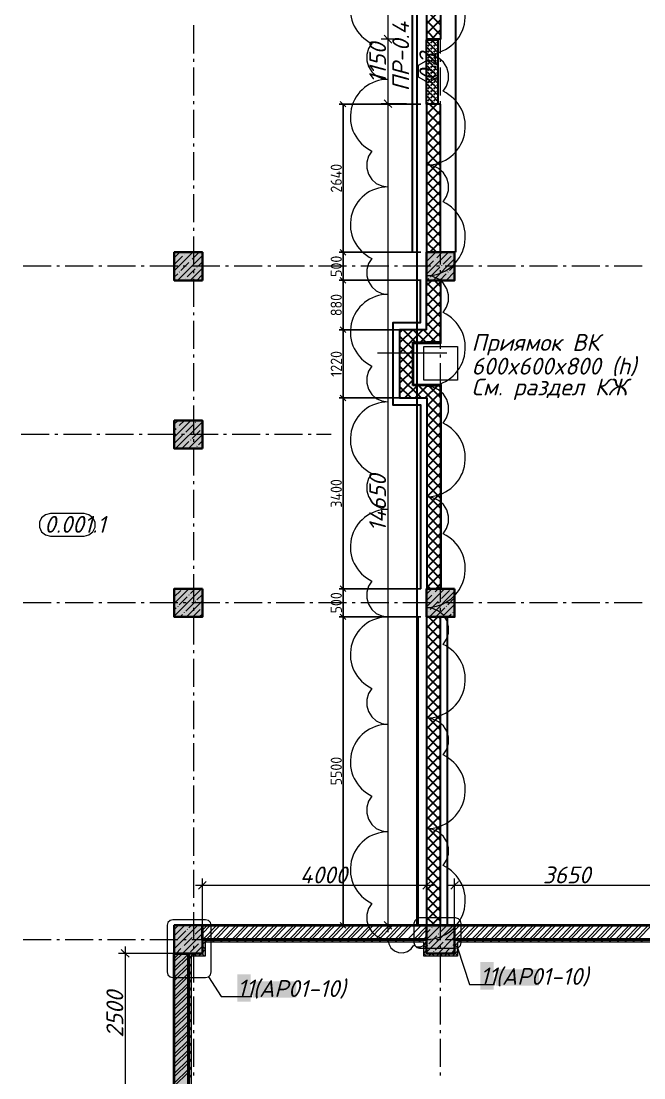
# Model space of a CAD drawing. Header units: millimetres. Extents: x -81576 to 1046824, y -248937 to 691537.
# Drawn here: x 101312 to 112419, y 561752 to 580593 of the extents above; entities that cross this region are included whole.
import ezdxf

# ---------------------------------------------------------------- set-up
doc = ezdxf.new("R2010")
doc.units = ezdxf.units.MM
for name, color, linetype, lineweight in [('0)', 6, 'Continuous', 30), ('0) расчет', 172, 'Continuous', 30), ('0) факт', 80, 'Continuous', 30), ('0.1) дверной проем', 5, 'Continuous', 30), ('0.2) Шпаклевка подвала и баз и фин', 5, 'Continuous', 30)]:
    doc.layers.add(name, color=color, linetype=linetype, lineweight=lineweight)
doc.layers.add('PDF _Геометрия', color=7, linetype='Continuous', true_color=0x1d1d1d)
doc.layers.add('PDF _Сплошная заливка', color=7, linetype='Continuous', true_color=0xffffff)
doc.layers.add('PDF _Текст', color=7, linetype='Continuous')
doc.styles.add('PDF ISOCPEUR Italic', font='isocpeui.ttf')
doc.styles.add('СПДС', font='isocpeur.ttf', dxfattribs={"width": 0.9})
doc.dimstyles.new('Размера А3', dxfattribs={"dimtxt": 200, "dimasz": 100, "dimexe": 70, "dimexo": 100, "dimgap": 20, "dimtad": 1, "dimdec": 0, "dimrnd": 10, "dimzin": 0, "dimdsep": 46, "dimtxsty": 'СПДС', "dimblk": 'ARROWHEAD_6', "dimcen": 1, "dimclrd": 256, "dimclre": 256, "dimclrt": 256, "dimazin": 0, "dimtfac": 1, "dimtdec": 0, "dimtmove": 2, "dimatfit": 3, "dimfxl": 1, "dimtolj": 1, "dimtzin": 0, "dimarcsym": 0})

# ---------------------------------------------------------------- blocks, each defined once
blk = doc.blocks.new('ARROWHEAD_6')
at = {"color": 0, "linetype": 'Continuous'}
for p, q in [((0, 0), (-1, 0)), ((-0.5, -0.5), (0.5, 0.5))]:
    blk.add_line(p, q, dxfattribs=at)
blk = doc.blocks.new('*D2403')
at = {"lineweight": -2, "transparency": 16777216}
for p, q in [((108449, 575972), (106983, 575972)), ((107053, 575190), (107053, 575872)), ((108444, 575090), (106983, 575090))]:
    blk.add_line(p, q, dxfattribs=at)
at = {"layer": 'Defpoints', "color": 0, "transparency": 16777216}
for p in [(107053, 575972), (108549, 575972), (108544, 575090)]:
    blk.add_point(p, dxfattribs=at)
at = {"lineweight": -2, "transparency": 16777216, "xscale": 100, "yscale": 100, "zscale": 100}
for p, rotation in [((107053, 575972), 90), ((107053, 575090), 270)]:
    blk.add_blockref('ARROWHEAD_6', p, dxfattribs=dict(at, rotation=rotation))
at = {"transparency": 16777216, "insert": (106933, 575531), "char_height": 200, "attachment_point": 5, "rotation": 90, "style": 'СПДС'}
blk.add_mtext('\\A1;880', dxfattribs=at)
blk = doc.blocks.new('*D2404')
at = {"lineweight": -2, "transparency": 16777216}
for p, q in [((107961, 575090), (106983, 575090)), ((107053, 573974), (107053, 574990)), ((107961, 573874), (106983, 573874))]:
    blk.add_line(p, q, dxfattribs=at)
at = {"layer": 'Defpoints', "color": 0, "transparency": 16777216}
for p in [(107053, 575090), (108061, 575090), (108061, 573874)]:
    blk.add_point(p, dxfattribs=at)
at = {"lineweight": -2, "transparency": 16777216, "xscale": 100, "yscale": 100, "zscale": 100}
for p, rotation in [((107053, 575090), 90), ((107053, 573874), 270)]:
    blk.add_blockref('ARROWHEAD_6', p, dxfattribs=dict(at, rotation=rotation))
at = {"transparency": 16777216, "insert": (106933, 574482), "char_height": 200, "attachment_point": 5, "rotation": 90, "style": 'СПДС'}
blk.add_mtext('\\A1;1220', dxfattribs=at)
blk = doc.blocks.new('*D2405')
at = {"lineweight": -2, "transparency": 16777216}
for p, q in [((108455, 573874), (106983, 573874)), ((107053, 573774), (107053, 570572)), ((108444, 570472), (106983, 570472))]:
    blk.add_line(p, q, dxfattribs=at)
at = {"layer": 'Defpoints', "color": 0, "transparency": 16777216}
for p in [(108555, 573874), (107053, 570472), (108544, 570472)]:
    blk.add_point(p, dxfattribs=at)
at = {"lineweight": -2, "transparency": 16777216, "xscale": 100, "yscale": 100, "zscale": 100}
for p, rotation in [((107053, 573874), 90), ((107053, 570472), 270)]:
    blk.add_blockref('ARROWHEAD_6', p, dxfattribs=dict(at, rotation=rotation))
at = {"transparency": 16777216, "insert": (106933, 572173), "char_height": 200, "attachment_point": 5, "rotation": 90, "style": 'СПДС'}
blk.add_mtext('\\A1;3400', dxfattribs=at)
blk = doc.blocks.new('*D2406')
at = {"lineweight": -2, "transparency": 16777216}
for p, q in [((108444, 570472), (106983, 570472)), ((107053, 570072), (107053, 570372)), ((108444, 569972), (106983, 569972))]:
    blk.add_line(p, q, dxfattribs=at)
at = {"layer": 'Defpoints', "color": 0, "transparency": 16777216}
for p in [(107053, 570472), (108544, 570472), (108544, 569972)]:
    blk.add_point(p, dxfattribs=at)
at = {"lineweight": -2, "transparency": 16777216, "xscale": 100, "yscale": 100, "zscale": 100}
for p, rotation in [((107053, 570472), 90), ((107053, 569972), 270)]:
    blk.add_blockref('ARROWHEAD_6', p, dxfattribs=dict(at, rotation=rotation))
at = {"transparency": 16777216, "insert": (106933, 570222), "char_height": 200, "attachment_point": 5, "rotation": 90, "style": 'СПДС'}
blk.add_mtext('\\A1;500', dxfattribs=at)
blk = doc.blocks.new('*D2407')
at = {"lineweight": -2, "transparency": 16777216}
for p, q in [((108444, 569972), (106983, 569972)), ((107053, 569872), (107053, 564572)), ((108444, 564472), (106983, 564472))]:
    blk.add_line(p, q, dxfattribs=at)
at = {"layer": 'Defpoints', "color": 0, "transparency": 16777216}
for p in [(108544, 569972), (107053, 564472), (108544, 564472)]:
    blk.add_point(p, dxfattribs=at)
at = {"lineweight": -2, "transparency": 16777216, "xscale": 100, "yscale": 100, "zscale": 100}
for p, rotation in [((107053, 569972), 90), ((107053, 564472), 270)]:
    blk.add_blockref('ARROWHEAD_6', p, dxfattribs=dict(at, rotation=rotation))
at = {"transparency": 16777216, "insert": (106933, 567222), "char_height": 200, "attachment_point": 5, "rotation": 90, "style": 'СПДС'}
blk.add_mtext('\\A1;5500', dxfattribs=at)
blk = doc.blocks.new('*D2408')
at = {"lineweight": -2, "transparency": 16777216}
for p, q in [((108444, 576472), (106983, 576472)), ((107053, 576372), (107053, 576072)), ((108449, 575972), (106983, 575972))]:
    blk.add_line(p, q, dxfattribs=at)
at = {"layer": 'Defpoints', "color": 0, "transparency": 16777216}
for p in [(108544, 576472), (107053, 575972), (108549, 575972)]:
    blk.add_point(p, dxfattribs=at)
at = {"lineweight": -2, "transparency": 16777216, "xscale": 100, "yscale": 100, "zscale": 100}
for p, rotation in [((107053, 576472), 90), ((107053, 575972), 270)]:
    blk.add_blockref('ARROWHEAD_6', p, dxfattribs=dict(at, rotation=rotation))
at = {"transparency": 16777216, "insert": (106933, 576222), "char_height": 200, "attachment_point": 5, "rotation": 90, "style": 'СПДС'}
blk.add_mtext('\\A1;500', dxfattribs=at)
blk = doc.blocks.new('*D2409')
at = {"lineweight": -2, "transparency": 16777216}
for p, q in [((108444, 579113), (106983, 579113)), ((107053, 576572), (107053, 579013)), ((108444, 576472), (106983, 576472))]:
    blk.add_line(p, q, dxfattribs=at)
at = {"layer": 'Defpoints', "color": 0, "transparency": 16777216}
for p in [(107053, 579113), (108544, 579113), (108544, 576472)]:
    blk.add_point(p, dxfattribs=at)
at = {"lineweight": -2, "transparency": 16777216, "xscale": 100, "yscale": 100, "zscale": 100}
for p, rotation in [((107053, 579113), 90), ((107053, 576472), 270)]:
    blk.add_blockref('ARROWHEAD_6', p, dxfattribs=dict(at, rotation=rotation))
at = {"transparency": 16777216, "insert": (106933, 577792), "char_height": 200, "attachment_point": 5, "rotation": 90, "style": 'СПДС'}
blk.add_mtext('\\A1;2640', dxfattribs=at)

msp = doc.modelspace()

# ---------------------------------------------------------------- hatches: boundary and pattern name
at = {"layer": '0)', "transparency": 33554559}
h = msp.add_hatch(dxfattribs=at)
h.set_pattern_fill('ANSI37', color=256, scale=40)
h.paths.add_polyline_path([(108794.5, 581471.6), (108547.7, 581471.6), (108547.7, 580271.6), (108794.5, 580271.6)])
h = msp.add_hatch(dxfattribs=at)
h.set_pattern_fill('ANSI37', color=256, scale=40)
h.paths.add_polyline_path([(108794.5, 579112.7), (108544.5, 579112.7), (108544.5, 576471.6), (108794.5, 576471.6)])
h = msp.add_hatch(dxfattribs=at)
h.set_pattern_fill('ANSI37', color=256, scale=40)
h.paths.add_polyline_path([(108794.5, 575971.6), (108544.5, 575971.6), (108544.5, 575090.4), (108061.2, 575090.4), (108061.2, 574869.9), (108061.2, 574672.4), (108296.8, 574672.4), (108296.8, 574869.9), (108794.5, 574869.9)])
h = msp.add_hatch(dxfattribs=at)
h.set_pattern_fill('ANSI37', color=256, scale=40)
h.paths.add_polyline_path([(108296.8, 574672.4), (108061.2, 574672.4), (108061.2, 573874.2), (108296.8, 573874.2), (108554.7, 573874.2), (108554.7, 570471.6), (108794.5, 570471.6), (108794.5, 574099.1), (108296.8, 574099.1)])
h = msp.add_hatch(dxfattribs=at)
h.set_pattern_fill('ANSI37', color=256, scale=40)
h.paths.add_polyline_path([(108794.5, 569971.6), (108544.5, 569971.6), (108544.5, 564471.6), (108794.5, 564471.6)])
at = {"layer": '0.1) дверной проем', "transparency": 33554687}
h = msp.add_hatch(dxfattribs=at)
h.set_pattern_fill('ANGLE', color=256, scale=11, angle=135)
h.set_pattern_definition([(135, (782135.58, 475924.76), (-54.3305495, -54.3305495), [55.88, -20.955]), (225, (782135.58, 475924.76), (54.3305495, -54.3305495), [55.88, -20.955])])
h.paths.add_polyline_path([(108544.5, 579112.7), (108544.5, 580262.7), (108744.5, 580262.7), (108744.5, 579112.7)])
at = {"layer": 'PDF _Сплошная заливка', "true_color": 0x636466, "transparency": 33554559}
for points in [[(104044.5, 575971.2), (104544.5, 575971.2), (104544.5, 576471.2), (104044.5, 576471.2)], [(108544.5, 575971.6), (109044.5, 575971.6), (109044.5, 576471.6), (108544.5, 576471.6)], [(104044.5, 572971.6), (104544.5, 572971.6), (104544.5, 573471.6), (104044.5, 573471.6)], [(104044.5, 569971.6), (104544.5, 569971.6), (104544.5, 570471.6), (104044.5, 570471.6)], [(108544.5, 569971.6), (109044.5, 569971.6), (109044.5, 570471.6), (108544.5, 570471.6)], [(104044.5, 563971.6), (104544.5, 563971.6), (104544.5, 564471.6), (104044.5, 564471.6)], [(108544.5, 563971.6), (109044.5, 563971.6), (109044.5, 564471.6), (108544.5, 564471.6)], [(104594.5, 563971.6), (104594.5, 564221.6), (104544.5, 564221.6), (104544.5, 563971.6)], [(104594.5, 564171.6), (108544.5, 564171.6), (108544.5, 564221.6), (104594.5, 564221.6)], [(108544.5, 563921.6), (108544.5, 564171.6), (108494.5, 564171.6), (108494.5, 563921.6)], [(109094.5, 563971.6), (109094.5, 564221.6), (109044.5, 564221.6), (109044.5, 563971.6)], [(109094.5, 564171.6), (112694.5, 564171.6), (112694.5, 564221.6), (109094.5, 564221.6)], [(104294.5, 558079.1), (104294.5, 563971.6), (104044.5, 563971.6), (104044.5, 558079.1)], [(104344.5, 561521.6), (104344.5, 563971.6), (104294.5, 563971.6), (104294.5, 561521.6)], [(104344.5, 563921.6), (104594.5, 563921.6), (104594.5, 563971.6), (104344.5, 563971.6)], [(108544.5, 563921.6), (109094.5, 563921.6), (109094.5, 563971.6), (108544.5, 563971.6)]]:
    msp.add_hatch(color=251, dxfattribs=at).paths.add_polyline_path(points)

# ---------------------------------------------------------------- linework, layer by layer
at = {"layer": '0)'}
for points in [[(108547.7, 581471.6), (108794.5, 581471.6), (108794.5, 580271.6), (108547.7, 580271.6)], [(108794.5, 579112.7), (108544.5, 579112.7), (108544.5, 576471.6), (108794.5, 576471.6)], [(108794.5, 569971.6), (108544.5, 569971.6), (108544.5, 564471.6), (108794.5, 564471.6)]]:
    msp.add_lwpolyline(points, close=True, dxfattribs=at)
for points in [[(108544.5, 575090.4), (108544.5, 575971.6), (108794.5, 575971.6), (108794.5, 574869.9), (108544.5, 574869.9)], [(108544.5, 575090.4), (108061.2, 575090.4), (108061.2, 574869.9)], [(108296.8, 574869.9), (108794.5, 574869.9), (108794.5, 575090.4)], [(108061.2, 574922.6), (108061.2, 573874.2), (108296.8, 573874.2)], [(108296.8, 574099.1), (108296.8, 574869.9)], [(108061.2, 574099.1), (108061.2, 573874.2), (108554.7, 573874.2)], [(108794.5, 573874.2), (108794.5, 574099.1), (108296.8, 574099.1)], [(108554.7, 574099.1), (108794.5, 574099.1), (108794.5, 570471.6), (108554.7, 570471.6), (108554.7, 573874.2)]]:
    msp.add_lwpolyline(points, dxfattribs=at)
at = {"layer": '0) расчет'}
msp.add_lwpolyline([(104554.5, 581471.6), (108369.5, 581471.6), (108369.5, 564471.6)], dxfattribs=at)
at = {"layer": '0) расчет', "color": 1, "lineweight": 9}
msp.add_lwpolyline([(107855.5, 581471.6, 0.8010913), (107569.8, 580193.8), (107509, 580102.3), (107476.7, 579997.3), (107475.6, 579887.4), (107505.6, 579781.7), (107564.3, 579688.9), (107647, 579616.6), (107746.8, 579570.6), (107855.5, 579554.9, 0.8010905), (107569.8, 578277.1), (107509, 578185.6), (107476.7, 578080.6), (107475.6, 577970.7), (107505.6, 577865.1), (107564.3, 577772.2), (107647, 577699.9), (107746.8, 577654), (107855.5, 577638.2, 0.8010905), (107569.8, 576360.5), (107509, 576268.9), (107476.7, 576163.9), (107475.6, 576054.1), (107505.6, 575948.4), (107564.3, 575855.6), (107647, 575783.2), (107746.8, 575737.3), (107855.5, 575721.6, 0.8010923), (107569.8, 574443.8), (107509, 574352.3), (107476.7, 574247.3), (107475.6, 574137.4), (107505.6, 574031.7), (107564.3, 573938.9), (107647, 573866.6), (107746.8, 573820.6), (107855.5, 573804.9, 0.8010905), (107569.8, 572527.1), (107509, 572435.6), (107476.7, 572330.6), (107475.6, 572220.7), (107505.6, 572115.1), (107564.3, 572022.2), (107647, 571949.9), (107746.8, 571904), (107855.5, 571888.2, 0.8010913), (107569.8, 570610.5), (107509, 570518.9), (107476.7, 570413.9), (107475.6, 570304.1), (107505.6, 570198.4), (107564.3, 570105.6), (107647, 570033.2), (107746.8, 569987.3), (107855.5, 569971.6, 0.8010905), (107569.8, 568693.8), (107509, 568602.3), (107476.7, 568497.3), (107475.6, 568387.4), (107505.6, 568281.7), (107564.3, 568188.9), (107647, 568116.6), (107746.8, 568070.6), (107855.5, 568054.9, 0.8010909), (107569.8, 566777.1), (107509, 566685.6), (107476.7, 566580.6), (107475.6, 566470.7), (107505.6, 566365.1), (107564.3, 566272.2), (107647, 566199.9), (107746.8, 566154), (107855.5, 566138.2, 0.8010909), (107569.8, 564860.4), (107509, 564768.9), (107476.7, 564663.9), (107475.6, 564554.1), (107505.6, 564448.4), (107564.3, 564355.6), (107647, 564283.2), (107746.8, 564237.3), (107855.5, 564221.6), (107869.1, 564141.7), (107908.4, 564070.8), (107969, 564017), (108044, 563986.2), (108125, 563982.1), (108202.7, 564005), (108268.5, 564052.4), (108314.8, 564118.9), (108370, 564088.7), (108432.8, 564086.3), (108490.1, 564111.9), (108530.1, 564160.4), (108544.5, 564221.6, 0.8010888), (108838.5, 565536.4), (108901, 565630.6), (108934.2, 565738.6), (108935.4, 565851.6), (108904.5, 565960.4), (108844.1, 566055.9), (108759, 566130.3), (108656.3, 566177.6), (108544.5, 566193.8, 0.8010888), (108838.5, 567508.6), (108901, 567602.8), (108934.2, 567710.8), (108935.4, 567823.9), (108904.5, 567932.6), (108844.1, 568028.1), (108759, 568102.5), (108656.3, 568149.8), (108544.5, 568166, 0.8010892), (108838.5, 569480.8), (108901, 569575), (108934.2, 569683), (108935.4, 569796.1), (108904.5, 569904.8), (108844.1, 570000.3), (108759, 570074.8), (108656.3, 570122), (108544.5, 570138.2, 0.8010892), (108838.5, 571453), (108901, 571547.2), (108934.2, 571655.3), (108935.4, 571768.3), (108904.5, 571877), (108844.1, 571972.5), (108759, 572047), (108656.3, 572094.3), (108544.5, 572110.5, 0.8010884), (108838.5, 573425.3), (108901, 573519.4), (108934.2, 573627.5), (108935.4, 573740.5), (108904.5, 573849.3), (108844.1, 573944.8), (108759, 574019.2), (108656.3, 574066.5), (108544.5, 574082.7, 0.8010892), (108838.5, 575397.5), (108901, 575491.7), (108934.2, 575599.7), (108935.4, 575712.7), (108904.5, 575821.5), (108844.1, 575917), (108759, 575991.4), (108656.3, 576038.7), (108544.5, 576054.9, 0.8010884), (108838.5, 577369.7), (108901, 577463.9), (108934.2, 577571.9), (108935.4, 577685), (108904.5, 577793.7), (108844.1, 577889.2), (108759, 577963.7), (108656.3, 578010.9), (108544.5, 578027.1, 0.8010892), (108838.5, 579341.9), (108901, 579436.1), (108934.2, 579544.2), (108935.4, 579657.2), (108904.5, 579765.9), (108844.1, 579861.4), (108759, 579935.9), (108656.3, 579983.1), (108544.5, 579999.3, 0.8010902), (108838.5, 581314.2)], format="xyb", dxfattribs=at)
at = {"layer": '0) факт'}
msp.add_lwpolyline([(104554.5, 581471.6), (108369.5, 581471.6), (108369.5, 564471.6)], dxfattribs=at)
at = {"layer": '0.1) дверной проем'}
msp.add_lwpolyline([(108544.5, 579112.7), (108544.5, 580262.7), (108744.5, 580262.7), (108744.5, 579112.7)], close=True, dxfattribs=at)
at = {"layer": '0.2) Шпаклевка подвала и баз и фин'}
for points in [[(104544.5, 581986.1), (109059, 581986.1), (109059, 576471.6)], [(104544.5, 581214.3), (108287.2, 581214.3), (108287.2, 576471.6)], [(108427.8, 575971.6), (108427.8, 575211.8), (107939.8, 575211.8), (107939.8, 573752.8), (108433.4, 573752.8), (108433.4, 570471.6)], [(108791.9, 575971.6), (108791.9, 574847.7), (108303.9, 574847.7), (108303.9, 574116.9), (108797.5, 574116.9), (108797.5, 570471.6)], [(108387.5, 569971.6), (108387.5, 564471.6)], [(108910.3, 569971.6), (108910.3, 564471.6)]]:
    msp.add_lwpolyline(points, dxfattribs=at)
at = {"layer": 'PDF _Геометрия', "color": 7, "lineweight": 9}
for points in [[(107855.5, 582091.6), (107855.5, 581671.6), (107855.5, 581471.6), (107855.5, 580271.6), (107855.5, 579121.6), (107855.5, 564351.6)], [(104394.5, 580018.6), (104394.5, 580518.6)], [(108794.5, 580018.6), (108794.5, 580518.6)], [(107925.5, 580201.6), (107855.5, 580271.6), (107785.5, 580341.6)], [(107954.5, 580271.6), (107855.5, 580271.6), (107735.5, 580271.6)], [(104394.5, 579865.7), (104394.5, 579918.6)], [(104394.5, 579265.7), (104394.5, 579765.7)], [(108794.5, 579865.7), (108794.5, 579918.6)], [(108794.5, 579265.7), (108794.5, 579765.7)], [(107925.5, 579051.6), (107855.5, 579121.6), (107785.5, 579191.6)], [(104394.5, 579112.7), (104394.5, 579165.7)], [(104394.5, 578512.7), (104394.5, 579012.7)], [(108188.5, 579121.6), (107855.5, 579121.6), (107735.5, 579121.6)], [(108794.5, 579112.7), (108794.5, 579165.7)], [(108794.5, 578512.7), (108794.5, 579012.7)], [(104394.5, 578359.8), (104394.5, 578412.7)], [(104394.5, 577759.8), (104394.5, 578259.8)], [(108794.5, 578359.8), (108794.5, 578412.7)], [(108794.5, 577759.8), (108794.5, 578259.8)], [(104394.5, 577606.9), (104394.5, 577659.8)], [(104394.5, 577006.9), (104394.5, 577506.9)], [(108794.5, 577606.9), (108794.5, 577659.8)], [(108794.5, 577006.9), (108794.5, 577506.9)], [(104394.5, 576854), (104394.5, 576906.9)], [(104394.5, 576254), (104394.5, 576754)], [(108794.5, 576854), (108794.5, 576906.9)], [(108794.5, 576254), (108794.5, 576754)], [(101846.2, 576221.6), (101346.2, 576221.6)], [(101999.1, 576221.6), (101946.2, 576221.6)], [(102599.1, 576221.6), (102099.1, 576221.6)], [(102752, 576221.6), (102699.1, 576221.6)], [(103352, 576221.6), (102852, 576221.6)], [(103505, 576221.6), (103452, 576221.6)], [(104105, 576221.6), (103605, 576221.6)], [(104257.9, 576221.6), (104205, 576221.6)], [(104857.9, 576221.6), (104357.9, 576221.6)], [(105010.8, 576221.6), (104957.9, 576221.6)], [(105610.8, 576221.6), (105110.8, 576221.6)], [(105763.7, 576221.6), (105710.8, 576221.6)], [(106363.7, 576221.6), (105863.7, 576221.6)], [(106516.6, 576221.6), (106463.7, 576221.6)], [(107116.6, 576221.6), (106616.6, 576221.6)], [(107269.5, 576221.6), (107216.6, 576221.6)], [(107869.5, 576221.6), (107369.5, 576221.6)], [(108022.5, 576221.6), (107969.5, 576221.6)], [(108622.5, 576221.6), (108122.5, 576221.6)], [(108775.4, 576221.6), (108722.5, 576221.6)], [(109375.4, 576221.6), (108875.4, 576221.6)], [(109528.3, 576221.6), (109475.4, 576221.6)], [(110128.3, 576221.6), (109628.3, 576221.6)], [(110281.2, 576221.6), (110228.3, 576221.6)], [(110881.2, 576221.6), (110381.2, 576221.6)], [(111034.1, 576221.6), (110981.2, 576221.6)], [(111634.1, 576221.6), (111134.1, 576221.6)], [(111787, 576221.6), (111734.1, 576221.6)], [(112387, 576221.6), (111887, 576221.6)], [(104394.5, 576101.1), (104394.5, 576154)], [(104394.5, 575501.1), (104394.5, 576001.1)], [(108794.5, 576101.1), (108794.5, 576154)], [(108794.5, 575501.1), (108794.5, 576001.1)], [(104394.5, 575348.2), (104394.5, 575401.1)], [(104394.5, 574748.2), (104394.5, 575248.2)], [(108794.5, 575348.2), (108794.5, 575401.1)], [(108794.5, 574748.2), (108794.5, 575248.2)], [(108904.9, 574672.4), (107980.5, 574672.4), (107667.7, 574672.4)], [(104394.5, 574595.2), (104394.5, 574648.2)], [(104394.5, 573995.2), (104394.5, 574495.2)], [(108794.5, 574595.2), (108794.5, 574648.2)], [(108794.5, 573995.2), (108794.5, 574495.2)], [(104394.5, 573842.3), (104394.5, 573895.2)], [(104394.5, 573242.3), (104394.5, 573742.3)], [(108794.5, 573842.3), (108794.5, 573895.2)], [(108794.5, 573242.3), (108794.5, 573742.3)], [(101812, 573221.6), (101312, 573221.6)], [(101965, 573221.6), (101912, 573221.6)], [(102565, 573221.6), (102065, 573221.6)], [(102717.9, 573221.6), (102665, 573221.6)], [(103317.9, 573221.6), (102817.9, 573221.6)], [(103470.8, 573221.6), (103417.9, 573221.6)], [(104070.8, 573221.6), (103570.8, 573221.6)], [(104223.7, 573221.6), (104170.8, 573221.6)], [(104823.7, 573221.6), (104323.7, 573221.6)], [(104976.6, 573221.6), (104923.7, 573221.6)], [(105576.6, 573221.6), (105076.6, 573221.6)], [(105729.5, 573221.6), (105676.6, 573221.6)], [(106329.5, 573221.6), (105829.5, 573221.6)], [(106482.5, 573221.6), (106429.5, 573221.6)], [(106844.5, 573221.6), (106582.5, 573221.6)], [(104394.5, 573089.4), (104394.5, 573142.3)], [(104394.5, 572489.4), (104394.5, 572989.4)], [(108794.5, 573089.4), (108794.5, 573142.3)], [(108794.5, 572489.4), (108794.5, 572989.4)], [(104394.5, 572336.5), (104394.5, 572389.4)], [(104394.5, 571736.5), (104394.5, 572236.5)], [(108794.5, 572336.5), (108794.5, 572389.4)], [(108794.5, 571736.5), (108794.5, 572236.5)], [(104394.5, 571583.6), (104394.5, 571636.5)], [(104394.5, 570983.6), (104394.5, 571483.6)], [(108794.5, 571583.6), (108794.5, 571636.5)], [(108794.5, 570983.6), (108794.5, 571483.6)], [(104394.5, 570830.7), (104394.5, 570883.6)], [(104394.5, 570230.7), (104394.5, 570730.7)], [(108794.5, 570830.7), (108794.5, 570883.6)], [(108794.5, 570230.7), (108794.5, 570730.7)], [(101846.2, 570221.6), (101346.2, 570221.6)], [(101999.1, 570221.6), (101946.2, 570221.6)], [(102599.1, 570221.6), (102099.1, 570221.6)], [(102752, 570221.6), (102699.1, 570221.6)], [(103352, 570221.6), (102852, 570221.6)], [(103505, 570221.6), (103452, 570221.6)], [(104105, 570221.6), (103605, 570221.6)], [(104257.9, 570221.6), (104205, 570221.6)], [(104857.9, 570221.6), (104357.9, 570221.6)], [(105010.8, 570221.6), (104957.9, 570221.6)], [(105610.8, 570221.6), (105110.8, 570221.6)], [(105763.7, 570221.6), (105710.8, 570221.6)], [(106363.7, 570221.6), (105863.7, 570221.6)], [(106516.6, 570221.6), (106463.7, 570221.6)], [(107116.6, 570221.6), (106616.6, 570221.6)], [(107269.5, 570221.6), (107216.6, 570221.6)], [(107869.5, 570221.6), (107369.5, 570221.6)], [(108022.5, 570221.6), (107969.5, 570221.6)], [(108622.5, 570221.6), (108122.5, 570221.6)], [(108775.4, 570221.6), (108722.5, 570221.6)], [(109375.4, 570221.6), (108875.4, 570221.6)], [(109528.3, 570221.6), (109475.4, 570221.6)], [(110128.3, 570221.6), (109628.3, 570221.6)], [(110281.2, 570221.6), (110228.3, 570221.6)], [(110881.2, 570221.6), (110381.2, 570221.6)], [(111034.1, 570221.6), (110981.2, 570221.6)], [(111634.1, 570221.6), (111134.1, 570221.6)], [(111787, 570221.6), (111734.1, 570221.6)], [(112387, 570221.6), (111887, 570221.6)], [(104394.5, 570077.7), (104394.5, 570130.7)], [(104394.5, 569477.7), (104394.5, 569977.7)], [(108794.5, 570077.7), (108794.5, 570130.7)], [(108794.5, 569477.7), (108794.5, 569977.7)], [(104394.5, 569324.8), (104394.5, 569377.7)], [(104394.5, 568724.8), (104394.5, 569224.8)], [(108794.5, 569324.8), (108794.5, 569377.7)], [(108794.5, 568724.8), (108794.5, 569224.8)], [(104394.5, 568571.9), (104394.5, 568624.8)], [(104394.5, 567971.9), (104394.5, 568471.9)], [(108794.5, 568571.9), (108794.5, 568624.8)], [(108794.5, 567971.9), (108794.5, 568471.9)], [(104394.5, 567819), (104394.5, 567871.9)], [(104394.5, 567219), (104394.5, 567719)], [(108794.5, 567819), (108794.5, 567871.9)], [(108794.5, 567219), (108794.5, 567719)], [(104394.5, 567066.1), (104394.5, 567119)], [(104394.5, 566466.1), (104394.5, 566966.1)], [(108794.5, 567066.1), (108794.5, 567119)], [(108794.5, 566466.1), (108794.5, 566966.1)], [(104394.5, 566313.1), (104394.5, 566366.1)], [(104394.5, 565713.1), (104394.5, 566213.1)], [(108794.5, 566313.1), (108794.5, 566366.1)], [(108794.5, 565713.1), (108794.5, 566213.1)], [(104394.5, 565560.2), (104394.5, 565613.1)], [(104394.5, 564960.2), (104394.5, 565460.2)], [(108794.5, 565560.2), (108794.5, 565613.1)], [(108794.5, 564960.2), (108794.5, 565460.2)], [(104614.5, 565255.2), (104544.5, 565185.2), (104474.5, 565115.2)], [(104544.5, 564471.6), (104544.5, 565185.2), (104544.5, 565305.2)], [(108614.5, 565255.2), (108544.5, 565185.2), (108474.5, 565115.2)], [(108544.5, 564471.6), (108544.5, 565185.2), (108544.5, 565305.2)], [(109114.5, 565255.2), (109044.5, 565185.2), (108974.5, 565115.2)], [(109044.5, 564471.6), (109044.5, 565185.2), (109044.5, 565305.2)], [(104424.5, 565185.2), (108664.5, 565185.2)], [(108924.5, 565185.2), (112814.5, 565185.2)], [(104394.5, 564807.3), (104394.5, 564860.2)], [(104394.5, 564207.3), (104394.5, 564707.3)], [(108794.5, 564807.3), (108794.5, 564860.2)], [(108794.5, 564207.3), (108794.5, 564707.3)], [(107925.5, 564401.6), (107855.5, 564471.6), (107785.5, 564541.6)], [(107954.5, 564471.6), (107855.5, 564471.6), (107735.5, 564471.6)], [(101346.2, 564221.6), (101846.2, 564221.6)], [(101946.2, 564221.6), (101999.1, 564221.6)], [(102099.1, 564221.6), (102599.1, 564221.6)], [(102699.1, 564221.6), (102752, 564221.6)], [(102852, 564221.6), (103352, 564221.6)], [(103452, 564221.6), (103505, 564221.6)], [(103605, 564221.6), (104105, 564221.6)], [(104205, 564221.6), (104257.9, 564221.6)], [(104357.9, 564221.6), (104857.9, 564221.6)], [(104394.5, 564054.4), (104394.5, 564107.3)], [(104957.9, 564221.6), (105010.8, 564221.6)], [(105110.8, 564221.6), (105610.8, 564221.6)], [(105710.8, 564221.6), (105763.7, 564221.6)], [(105863.7, 564221.6), (106363.7, 564221.6)], [(106463.7, 564221.6), (106516.6, 564221.6)], [(106616.6, 564221.6), (107116.6, 564221.6)], [(107216.6, 564221.6), (107269.5, 564221.6)], [(107369.5, 564221.6), (107869.5, 564221.6)], [(107969.5, 564221.6), (108022.5, 564221.6)], [(108122.5, 564221.6), (108622.5, 564221.6)], [(108722.5, 564221.6), (108775.4, 564221.6)], [(108794.5, 564054.4), (108794.5, 564107.3)], [(108875.4, 564221.6), (109375.4, 564221.6)], [(109475.4, 564221.6), (109528.3, 564221.6)], [(109628.3, 564221.6), (110128.3, 564221.6)], [(110228.3, 564221.6), (110281.2, 564221.6)], [(110381.2, 564221.6), (110881.2, 564221.6)], [(110981.2, 564221.6), (111034.1, 564221.6)], [(111134.1, 564221.6), (111634.1, 564221.6)], [(111734.1, 564221.6), (111787, 564221.6)], [(111887, 564221.6), (112387, 564221.6)], [(104044.5, 563971.6), (103168.2, 563971.6), (103048.2, 563971.6)], [(103238.2, 563901.6), (103168.2, 563971.6), (103098.2, 564041.6)], [(103168.2, 564091.6), (103168.2, 561351.6)], [(104394.5, 563454.4), (104394.5, 563954.4)], [(108794.5, 563454.4), (108794.5, 563954.4)], [(104394.5, 563301.5), (104394.5, 563354.4)], [(108794.5, 563301.5), (108794.5, 563354.4)], [(104394.5, 562701.5), (104394.5, 563201.5)], [(108794.5, 562701.5), (108794.5, 563201.5)], [(104394.5, 562548.6), (104394.5, 562601.5)], [(108794.5, 562548.6), (108794.5, 562601.5)], [(104394.5, 561948.6), (104394.5, 562448.6)], [(108794.5, 561948.6), (108794.5, 562448.6)], [(104394.5, 561795.6), (104394.5, 561848.6)], [(108794.5, 561795.6), (108794.5, 561848.6)]]:
    msp.add_lwpolyline(points, dxfattribs=at)
for points in [[(108392.9, 579599.8), (108569.1, 579498), (108745.4, 579599.8), (108745.4, 579803.3), (108569.1, 579905.1), (108392.9, 579803.3)], [(109095.4, 574191.6), (108495.4, 574191.6), (108495.4, 574791.6), (109095.4, 574791.6)], [(109095.4, 574191.6), (108495.4, 574191.6), (108495.4, 574791.6), (109095.4, 574791.6)], [(102434.7, 571813), (101834.7, 571813), (101747.9, 571793.1), (101678.3, 571737.7), (101639.7, 571657.5), (101639.7, 571568.4), (101678.3, 571488.3), (101747.9, 571432.8), (101834.7, 571413), (102434.7, 571413), (102521.4, 571432.8), (102591, 571488.3), (102629.7, 571568.4), (102629.7, 571657.5), (102591, 571737.7), (102521.4, 571793.1)], [(104702.6, 564471.8), (104689.2, 564521.8), (104652.6, 564558.4), (104602.6, 564571.8), (104017.5, 564571.8), (103967.5, 564558.4), (103930.9, 564521.8), (103917.5, 564471.8), (103917.5, 563640.1), (103930.9, 563590.1), (103967.5, 563553.5), (104017.5, 563540.1), (104602.6, 563540.1), (104652.6, 563553.5), (104689.2, 563590.1), (104702.6, 563640.1)], [(109162.2, 564503.6), (109148.8, 564553.6), (109112.2, 564590.2), (109062.2, 564603.6), (108418, 564603.6), (108368, 564590.2), (108331.4, 564553.6), (108318, 564503.6), (108318, 564163.8), (108331.4, 564113.8), (108368, 564077.2), (108418, 564063.8), (109062.2, 564063.8), (109112.2, 564077.2), (109148.8, 564113.8), (109162.2, 564163.8)]]:
    msp.add_lwpolyline(points, close=True, dxfattribs=at)
at = {"layer": 'PDF _Геометрия', "lineweight": 9}
for points in [[(104144.7, 576471.2), (104044.5, 576371)], [(104372.8, 576471.2), (104044.5, 576142.9)], [(104190.7, 576403.2), (104048.2, 576260.7)], [(104544.5, 576414.8), (104100.9, 575971.2)], [(104221.6, 576434.1), (104219.2, 576431.7)], [(104258.7, 576471.2), (104247.8, 576460.2)], [(104486.8, 576471.2), (104361.8, 576346.2)], [(108707, 576471.6), (108544.5, 576309)], [(108935.1, 576471.6), (108544.5, 576080.9)], [(108553.1, 576431.7), (108544.5, 576423.1)], [(108584, 576462.6), (108581.6, 576460.2)], [(108821, 576471.6), (108724.2, 576374.7)], [(108980.8, 576403.2), (108838.2, 576260.7)], [(109011.7, 576434.1), (109009.3, 576431.7)], [(109044.5, 576466.9), (109037.8, 576460.2)], [(104304.8, 576289.2), (104162.2, 576146.6)], [(104418.8, 576175.1), (104276.3, 576032.6)], [(104544.5, 576186.7), (104329, 575971.2)], [(104335.7, 576320.1), (104333.3, 576317.7)], [(104449.7, 576206), (104447.3, 576203.6)], [(104544.5, 576300.8), (104475.9, 576232.1)], [(108667.2, 576317.7), (108544.5, 576195)], [(108781.2, 576203.6), (108638.7, 576061.1)], [(109044.5, 576352.8), (108663.2, 575971.6)], [(108698, 576348.6), (108695.7, 576346.2)], [(108812.1, 576234.5), (108809.7, 576232.1)], [(109044.5, 576238.8), (108952.3, 576146.6)], [(104105.2, 576089.6), (104044.5, 576028.9)], [(104136.1, 576120.5), (104133.7, 576118.1)], [(104250.1, 576006.4), (104247.8, 576004)], [(104532.9, 576061.1), (104443, 575971.2)], [(108581.6, 576004), (108549.1, 575971.6)], [(108612.5, 576034.9), (108610.1, 576032.6)], [(108895.3, 576089.6), (108777.2, 575971.6)], [(109044.5, 576124.7), (108891.3, 575971.6)], [(108926.1, 576120.5), (108923.8, 576118.1)], [(109040.2, 576006.4), (109037.8, 576004)], [(104219.2, 575975.5), (104214.9, 575971.2)], [(109009.3, 575975.5), (109005.3, 575971.6)], [(104110.3, 573471.6), (104044.5, 573405.7)], [(104338.4, 573471.6), (104044.5, 573177.6)], [(104544.5, 573449.5), (104066.5, 572971.6)], [(104107.6, 573354.8), (104105.2, 573352.4)], [(104224.4, 573471.6), (104133.7, 573380.9)], [(104390.3, 573409.4), (104247.8, 573266.9)], [(104421.2, 573440.3), (104418.8, 573437.9)], [(104452.5, 573471.6), (104447.3, 573466.4)], [(104076.7, 573323.9), (104044.5, 573291.7)], [(104190.7, 573209.8), (104048.2, 573067.3)], [(104221.6, 573240.7), (104219.2, 573238.4)], [(104544.5, 573221.4), (104294.6, 572971.6)], [(104504.4, 573295.4), (104361.8, 573152.8)], [(104535.2, 573326.3), (104532.9, 573323.9)], [(104304.8, 573095.8), (104180.6, 572971.6)], [(104335.7, 573126.7), (104333.3, 573124.3)], [(104418.8, 572981.7), (104408.7, 572971.6)], [(104449.7, 573012.6), (104447.3, 573010.3)], [(104544.5, 573107.4), (104475.9, 573038.8)], [(104544.5, 572993.3), (104522.7, 572971.6)], [(104075.6, 570471.6), (104044.5, 570440.4)], [(104303.7, 570471.6), (104044.5, 570212.3)], [(104531.8, 570471.6), (104044.5, 569984.2)], [(104162.2, 570444.1), (104044.5, 570326.4)], [(104276.3, 570330.1), (104133.7, 570187.5)], [(104307.2, 570361), (104304.8, 570358.6)], [(104417.7, 570471.6), (104333.3, 570387.1)], [(104544.5, 570370.2), (104447.3, 570273.1)], [(108637.6, 570471.6), (108544.5, 570378.5)], [(108865.7, 570471.6), (108544.5, 570150.4)], [(108638.7, 570358.6), (108544.5, 570264.4)], [(109044.5, 570422.3), (108593.8, 569971.6)], [(108669.5, 570389.5), (108667.2, 570387.1)], [(108751.6, 570471.6), (108695.7, 570415.6)], [(108952.3, 570444.1), (108809.7, 570301.6)], [(104107.6, 570161.4), (104105.2, 570159)], [(104390.3, 570216), (104247.8, 570073.5)], [(104544.5, 570256.1), (104259.9, 569971.6)], [(104421.2, 570246.9), (104418.8, 570244.6)], [(108752.7, 570244.6), (108610.1, 570102)], [(108783.6, 570275.4), (108781.2, 570273.1)], [(109044.5, 570194.2), (108821.9, 569971.6)], [(108897.6, 570161.4), (108895.3, 570159)], [(109044.5, 570308.2), (108923.8, 570187.5)], [(104076.7, 570130.5), (104044.5, 570098.3)], [(104190.7, 570016.5), (104145.8, 569971.6)], [(104221.6, 570047.3), (104219.2, 570045)], [(104504.4, 570102), (104373.9, 569971.6)], [(104544.5, 570028), (104488, 569971.6)], [(104535.2, 570132.9), (104532.9, 570130.5)], [(108553.1, 570045), (108544.5, 570036.3)], [(108584, 570075.9), (108581.6, 570073.5)], [(108866.8, 570130.5), (108724.2, 569987.9)], [(108980.8, 570016.5), (108935.9, 569971.6)], [(109011.7, 570047.3), (109009.3, 570045)], [(109044.5, 570080.1), (109037.8, 570073.5)], [(104234.2, 564471.6), (104044.5, 564281.8)], [(104462.3, 564471.6), (104044.5, 564053.7)], [(104120.2, 564471.6), (104044.5, 564395.8)], [(104247.8, 564371), (104105.2, 564228.5)], [(104544.5, 564325.6), (104190.4, 563971.6)], [(104278.6, 564401.9), (104276.3, 564399.5)], [(104348.3, 564471.6), (104304.8, 564428)], [(104544.5, 564439.6), (104418.8, 564314)], [(108568.1, 564471.6), (108544.5, 564447.9)], [(108796.2, 564471.6), (108544.5, 564219.8)], [(109024.3, 564471.6), (108544.5, 563991.7)], [(108610.1, 564399.5), (108544.5, 564333.9)], [(108641, 564430.4), (108638.7, 564428)], [(108682.2, 564471.6), (108667.2, 564456.6)], [(108755.1, 564316.4), (108752.7, 564314)], [(108910.3, 564471.6), (108781.2, 564342.5)], [(109037.8, 564371), (108895.3, 564228.5)], [(104048.2, 564171.4), (104044.5, 564167.7)], [(104079.1, 564202.3), (104076.7, 564199.9)], [(104361.8, 564257), (104219.2, 564114.4)], [(104475.9, 564142.9), (104333.3, 564000.4)], [(104392.7, 564287.8), (104390.3, 564285.5)], [(104506.7, 564173.8), (104504.4, 564171.4)], [(104544.5, 564211.5), (104532.9, 564199.9)], [(104636.6, 564221.6), (104594.5, 564179.5), (104544.5, 564129.5)], [(104566.1, 564221.6), (104594.5, 564193.2), (104616.1, 564171.6)], [(104707.5, 564221.6), (104757.5, 564171.6)], [(104778, 564221.6), (104728, 564171.6)], [(104848.9, 564221.6), (104898.9, 564171.6)], [(104919.4, 564221.6), (104869.4, 564171.6)], [(104990.3, 564221.6), (105040.3, 564171.6)], [(105060.8, 564221.6), (105010.8, 564171.6)], [(105131.8, 564221.6), (105181.8, 564171.6)], [(105202.3, 564221.6), (105152.3, 564171.6)], [(105273.2, 564221.6), (105323.2, 564171.6)], [(105343.7, 564221.6), (105293.7, 564171.6)], [(105414.6, 564221.6), (105464.6, 564171.6)], [(105485.1, 564221.6), (105435.1, 564171.6)], [(105556, 564221.6), (105606, 564171.6)], [(105626.5, 564221.6), (105576.5, 564171.6)], [(105697.4, 564221.6), (105747.4, 564171.6)], [(105767.9, 564221.6), (105717.9, 564171.6)], [(105838.9, 564221.6), (105888.9, 564171.6)], [(105909.4, 564221.6), (105859.4, 564171.6)], [(105980.3, 564221.6), (106030.3, 564171.6)], [(106050.8, 564221.6), (106000.8, 564171.6)], [(106121.7, 564221.6), (106171.7, 564171.6)], [(106192.2, 564221.6), (106142.2, 564171.6)], [(106263.1, 564221.6), (106313.1, 564171.6)], [(106333.6, 564221.6), (106283.6, 564171.6)], [(106404.5, 564221.6), (106454.5, 564171.6)], [(106475, 564221.6), (106425, 564171.6)], [(106546, 564221.6), (106596, 564171.6)], [(106616.5, 564221.6), (106566.5, 564171.6)], [(106687.4, 564221.6), (106737.4, 564171.6)], [(106757.9, 564221.6), (106707.9, 564171.6)], [(106828.8, 564221.6), (106878.8, 564171.6)], [(106899.3, 564221.6), (106849.3, 564171.6)], [(106970.2, 564221.6), (107020.2, 564171.6)], [(107040.7, 564221.6), (106990.7, 564171.6)], [(107111.7, 564221.6), (107161.7, 564171.6)], [(107182.2, 564221.6), (107132.2, 564171.6)], [(107253.1, 564221.6), (107303.1, 564171.6)], [(107323.6, 564221.6), (107273.6, 564171.6)], [(107394.5, 564221.6), (107444.5, 564171.6)], [(107465, 564221.6), (107415, 564171.6)], [(107535.9, 564221.6), (107585.9, 564171.6)], [(107606.4, 564221.6), (107556.4, 564171.6)], [(107677.3, 564221.6), (107727.3, 564171.6)], [(107747.8, 564221.6), (107697.8, 564171.6)], [(107818.8, 564221.6), (107868.8, 564171.6)], [(107889.3, 564221.6), (107839.3, 564171.6)], [(107960.2, 564221.6), (108010.2, 564171.6)], [(108030.7, 564221.6), (107980.7, 564171.6)], [(108101.6, 564221.6), (108151.6, 564171.6)], [(108384.4, 564221.6), (108434.4, 564171.6)], [(108454.9, 564221.6), (108404.9, 564171.6)], [(108544.5, 564169.7), (108494.5, 564119.7)], [(108494.5, 564111.5), (108544.5, 564061.5)], [(108525.9, 564221.6), (108544.5, 564203)], [(108555.5, 564116.8), (108553.1, 564114.4)], [(108724.2, 564285.5), (108581.6, 564142.9)], [(108838.2, 564171.4), (108695.7, 564028.9)], [(109044.5, 564263.6), (108752.4, 563971.6)], [(108869.1, 564202.3), (108866.8, 564199.9)], [(109044.5, 564149.6), (109009.3, 564114.4)], [(109094.5, 564154), (109044.5, 564104)], [(109044.5, 564127.2), (109094.5, 564077.2)], [(109091.6, 564221.6), (109094.5, 564218.6), (109141.6, 564171.6)], [(109162.1, 564221.6), (109112.1, 564171.6)], [(109233, 564221.6), (109283, 564171.6)], [(109303.5, 564221.6), (109253.5, 564171.6)], [(109374.4, 564221.6), (109424.4, 564171.6)], [(109444.9, 564221.6), (109394.9, 564171.6)], [(109515.8, 564221.6), (109565.8, 564171.6)], [(109586.3, 564221.6), (109536.3, 564171.6)], [(109657.2, 564221.6), (109707.2, 564171.6)], [(109727.7, 564221.6), (109677.7, 564171.6)], [(109798.7, 564221.6), (109848.7, 564171.6)], [(109869.2, 564221.6), (109819.2, 564171.6)], [(109940.1, 564221.6), (109990.1, 564171.6)], [(110010.6, 564221.6), (109960.6, 564171.6)], [(110081.5, 564221.6), (110131.5, 564171.6)], [(110152, 564221.6), (110102, 564171.6)], [(110222.9, 564221.6), (110272.9, 564171.6)], [(110293.4, 564221.6), (110243.4, 564171.6)], [(110364.3, 564221.6), (110414.4, 564171.6)], [(110434.8, 564221.6), (110384.8, 564171.6)], [(110505.8, 564221.6), (110555.8, 564171.6)], [(110576.3, 564221.6), (110526.3, 564171.6)], [(110647.2, 564221.6), (110697.2, 564171.6)], [(110717.7, 564221.6), (110667.7, 564171.6)], [(110788.6, 564221.6), (110838.6, 564171.6)], [(110859.1, 564221.6), (110809.1, 564171.6)], [(110930, 564221.6), (110980, 564171.6)], [(111000.5, 564221.6), (110950.5, 564171.6)], [(111071.5, 564221.6), (111121.5, 564171.6)], [(111142, 564221.6), (111092, 564171.6)], [(111212.9, 564221.6), (111262.9, 564171.6)], [(111283.4, 564221.6), (111233.4, 564171.6)], [(111354.3, 564221.6), (111404.3, 564171.6)], [(111424.8, 564221.6), (111374.8, 564171.6)], [(111495.7, 564221.6), (111545.7, 564171.6)], [(111566.2, 564221.6), (111516.2, 564171.6)], [(111637.1, 564221.6), (111687.1, 564171.6)], [(111707.6, 564221.6), (111657.6, 564171.6)], [(111778.6, 564221.6), (111828.6, 564171.6)], [(111849.1, 564221.6), (111799.1, 564171.6)], [(111920, 564221.6), (111970, 564171.6)], [(111990.5, 564221.6), (111940.5, 564171.6)], [(112061.4, 564221.6), (112111.4, 564171.6)], [(112131.9, 564221.6), (112081.9, 564171.6)], [(112202.8, 564221.6), (112252.8, 564171.6)], [(112273.3, 564221.6), (112223.3, 564171.6)], [(112344.2, 564221.6), (112394.2, 564171.6)], [(112414.7, 564221.6), (112364.7, 564171.6)], [(104162.2, 564057.4), (104076.4, 563971.6)], [(104193.1, 564088.3), (104190.7, 564085.9)], [(104386.6, 563971.6), (104344.5, 563929.5), (104294.5, 563879.5)], [(104294.5, 563927.5), (104344.5, 563877.5)], [(104307.2, 563974.2), (104304.8, 563971.8)], [(104391.8, 563971.6), (104441.8, 563921.6)], [(104544.5, 564097.5), (104418.5, 563971.6)], [(104528, 563971.6), (104478, 563921.6)], [(104544.5, 563983.4), (104532.6, 563971.6)], [(104533.2, 563971.6), (104583.2, 563921.6)], [(104544.5, 564101.7), (104594.5, 564051.7)], [(104594.5, 564038), (104544.5, 563988)], [(108544.5, 564028.2), (108494.5, 563978.2)], [(108494.5, 563970.1), (108543, 563921.6)], [(108629.2, 563971.6), (108579.2, 563921.6)], [(108634.4, 563971.6), (108684.4, 563921.6)], [(108638.7, 563971.8), (108638.4, 563971.6)], [(108669.5, 564002.7), (108667.2, 564000.4)], [(108770.6, 563971.6), (108720.6, 563921.6)], [(108775.9, 563971.6), (108825.9, 563921.6)], [(108912.1, 563971.6), (108862.1, 563921.6)], [(108952.3, 564057.4), (108866.5, 563971.6)], [(108917.3, 563971.6), (108967.3, 563921.6)], [(109044.5, 564035.5), (108980.5, 563971.6)], [(108983.2, 564088.3), (108980.8, 564085.9)], [(109094.5, 564012.5), (109053.5, 563971.6), (109003.5, 563921.6)], [(109044.5, 563985.8), (109058.7, 563971.6), (109094.5, 563935.8)], [(104344.5, 563788), (104294.5, 563738)], [(104294.5, 563786.1), (104344.5, 563736.1)], [(104344.5, 563646.6), (104294.5, 563596.6)], [(104294.5, 563644.6), (104344.5, 563594.6)], [(104344.5, 563505.2), (104294.5, 563455.2)], [(104294.5, 563503.2), (104344.5, 563453.2)], [(104344.5, 563363.8), (104294.5, 563313.8)], [(104294.5, 563361.8), (104344.5, 563311.8)], [(104344.5, 563222.3), (104294.5, 563172.3)], [(104294.5, 563220.4), (104344.5, 563170.4)], [(104344.5, 563080.9), (104294.5, 563030.9)], [(104294.5, 563078.9), (104344.5, 563028.9)], [(104344.5, 562939.5), (104294.5, 562889.5)], [(104294.5, 562937.5), (104344.5, 562887.5)], [(104344.5, 562798.1), (104294.5, 562748.1)], [(104294.5, 562796.1), (104344.5, 562746.1)], [(104344.5, 562656.7), (104294.5, 562606.7)], [(104294.5, 562654.7), (104344.5, 562604.7)], [(104344.5, 562515.2), (104294.5, 562465.2)], [(104294.5, 562513.3), (104344.5, 562463.3)], [(104344.5, 562373.8), (104294.5, 562323.8)], [(104294.5, 562371.8), (104344.5, 562321.8)], [(104344.5, 562232.4), (104294.5, 562182.4)], [(104294.5, 562230.4), (104344.5, 562180.4)], [(104344.5, 562091), (104294.5, 562041)], [(104294.5, 562089), (104344.5, 562039)], [(104344.5, 561949.6), (104294.5, 561899.6)], [(104294.5, 561947.6), (104344.5, 561897.6)], [(104344.5, 561808.1), (104294.5, 561758.1)], [(104294.5, 561806.2), (104344.5, 561756.2)]]:
    msp.add_lwpolyline(points, dxfattribs=at)
at = {"layer": 'PDF _Геометрия', "color": 7, "lineweight": 35}
for points in [[(104544.5, 575971.2), (104044.5, 575971.2), (104044.5, 576471.2), (104544.5, 576471.2)], [(109044.5, 576471.6), (109044.5, 575971.6), (108544.5, 575971.6), (108544.5, 576471.6)], [(104544.5, 572971.6), (104044.5, 572971.6), (104044.5, 573471.6), (104544.5, 573471.6)], [(104544.5, 570471.6), (104544.5, 569971.6), (104044.5, 569971.6), (104044.5, 570471.6)], [(109044.5, 570471.6), (109044.5, 569971.6), (108544.5, 569971.6), (108544.5, 570471.6)], [(104544.5, 564471.6), (104544.5, 563971.6), (104044.5, 563971.6), (104044.5, 564471.6)], [(109044.5, 564471.6), (109044.5, 563971.6), (108544.5, 563971.6), (108544.5, 564471.6)]]:
    msp.add_lwpolyline(points, close=True, dxfattribs=at)
at = {"layer": 'PDF _Геометрия', "color": 16, "lineweight": 40, "true_color": 0x800000}
for points in [[(104544.5, 564221.6), (104544.5, 564471.6), (117569.5, 564471.6), (117569.5, 564758.6), (117819.5, 564758.6), (117819.5, 564471.6), (121794.5, 564471.6), (121794.5, 564221.6), (118134.5, 564221.6)], [(108544.5, 564221.6), (104594.5, 564221.6)], [(112694.5, 564221.6), (109094.5, 564221.6)], [(104294.5, 558079.1), (104044.5, 558079.1), (104044.5, 563971.6), (104294.5, 563971.6), (104294.5, 561521.6)]]:
    msp.add_lwpolyline(points, dxfattribs=at)
at = {"layer": 'PDF _Геометрия', "color": 24, "lineweight": 9, "true_color": 0x8e1d1d}
for points in [[(104633.4, 564471.6), (104544.5, 564382.6)], [(104690.4, 564471.6), (104544.5, 564325.6)], [(104804.5, 564471.6), (104554.5, 564221.6)], [(104861.5, 564471.6), (104611.5, 564221.6)], [(104975.6, 564471.6), (104725.6, 564221.6)], [(105032.6, 564471.6), (104782.6, 564221.6)], [(105146.6, 564471.6), (104896.6, 564221.6)], [(105203.7, 564471.6), (104953.7, 564221.6)], [(105317.7, 564471.6), (105067.7, 564221.6)], [(105374.7, 564471.6), (105124.7, 564221.6)], [(105488.8, 564471.6), (105238.8, 564221.6)], [(105545.8, 564471.6), (105295.8, 564221.6)], [(105659.9, 564471.6), (105409.9, 564221.6)], [(105716.9, 564471.6), (105466.9, 564221.6)], [(105830.9, 564471.6), (105580.9, 564221.6)], [(105888, 564471.6), (105638, 564221.6)], [(106002, 564471.6), (105752, 564221.6)], [(106059, 564471.6), (105809, 564221.6)], [(106173.1, 564471.6), (105923.1, 564221.6)], [(106230.1, 564471.6), (105980.1, 564221.6)], [(106344.2, 564471.6), (106094.2, 564221.6)], [(106401.2, 564471.6), (106151.2, 564221.6)], [(106515.2, 564471.6), (106265.2, 564221.6)], [(106572.3, 564471.6), (106322.3, 564221.6)], [(106686.3, 564471.6), (106436.3, 564221.6)], [(106743.3, 564471.6), (106493.3, 564221.6)], [(106857.4, 564471.6), (106607.4, 564221.6)], [(106914.4, 564471.6), (106664.4, 564221.6)], [(107028.5, 564471.6), (106778.5, 564221.6)], [(107085.5, 564471.6), (106835.5, 564221.6)], [(107199.5, 564471.6), (106949.5, 564221.6)], [(107256.6, 564471.6), (107006.6, 564221.6)], [(107370.6, 564471.6), (107120.6, 564221.6)], [(107427.6, 564471.6), (107177.6, 564221.6)], [(107541.7, 564471.6), (107291.7, 564221.6)], [(107598.7, 564471.6), (107348.7, 564221.6)], [(107712.8, 564471.6), (107462.8, 564221.6)], [(107769.8, 564471.6), (107519.8, 564221.6)], [(107883.8, 564471.6), (107633.8, 564221.6)], [(107940.9, 564471.6), (107690.9, 564221.6)], [(108054.9, 564471.6), (107804.9, 564221.6)], [(108111.9, 564471.6), (107861.9, 564221.6)], [(108226, 564471.6), (107976, 564221.6)], [(108283, 564471.6), (108033, 564221.6)], [(108454.1, 564471.6), (108204.1, 564221.6)], [(108544.5, 564447.9), (108318.1, 564221.6)], [(108544.5, 564390.9), (108375.1, 564221.6)], [(109081.3, 564471.6), (109044.5, 564434.7)], [(109252.4, 564471.6), (109044.5, 564263.6)], [(109138.4, 564471.6), (109044.5, 564377.7)], [(109309.4, 564471.6), (109059.4, 564221.6)], [(109423.5, 564471.6), (109173.5, 564221.6)], [(109480.5, 564471.6), (109230.5, 564221.6)], [(109594.6, 564471.6), (109344.6, 564221.6)], [(109651.6, 564471.6), (109401.6, 564221.6)], [(109765.6, 564471.6), (109515.6, 564221.6)], [(109822.7, 564471.6), (109572.7, 564221.6)], [(109936.7, 564471.6), (109686.7, 564221.6)], [(109993.7, 564471.6), (109743.7, 564221.6)], [(110107.8, 564471.6), (109857.8, 564221.6)], [(110164.8, 564471.6), (109914.8, 564221.6)], [(110278.9, 564471.6), (110028.9, 564221.6)], [(110335.9, 564471.6), (110085.9, 564221.6)], [(110449.9, 564471.6), (110199.9, 564221.6)], [(110507, 564471.6), (110257, 564221.6)], [(110621, 564471.6), (110371, 564221.6)], [(110678, 564471.6), (110428, 564221.6)], [(110792.1, 564471.6), (110542.1, 564221.6)], [(110849.1, 564471.6), (110599.1, 564221.6)], [(110963.2, 564471.6), (110713.2, 564221.6)], [(111020.2, 564471.6), (110770.2, 564221.6)], [(111134.2, 564471.6), (110884.2, 564221.6)], [(111191.3, 564471.6), (110941.3, 564221.6)], [(111305.3, 564471.6), (111055.3, 564221.6)], [(111362.3, 564471.6), (111112.3, 564221.6)], [(111476.4, 564471.6), (111226.4, 564221.6)], [(111533.4, 564471.6), (111283.4, 564221.6)], [(111647.5, 564471.6), (111397.5, 564221.6)], [(111704.5, 564471.6), (111454.5, 564221.6)], [(111818.5, 564471.6), (111568.5, 564221.6)], [(111875.6, 564471.6), (111625.6, 564221.6)], [(111989.6, 564471.6), (111739.6, 564221.6)], [(112046.6, 564471.6), (111796.6, 564221.6)], [(112160.7, 564471.6), (111910.7, 564221.6)], [(112217.7, 564471.6), (111967.7, 564221.6)], [(112331.7, 564471.6), (112081.7, 564221.6)], [(112388.8, 564471.6), (112138.8, 564221.6)], [(112502.8, 564471.6), (112252.8, 564221.6)], [(112559.8, 564471.6), (112309.8, 564221.6)], [(108544.5, 564276.8), (108489.2, 564221.6)], [(104133.4, 563971.6), (104044.5, 563882.6)], [(104190.4, 563971.6), (104044.5, 563825.6)], [(104294.5, 563961.5), (104044.5, 563711.5)], [(104294.5, 563904.5), (104044.5, 563654.5)], [(104294.5, 563790.5), (104044.5, 563540.5)], [(104294.5, 563733.4), (104044.5, 563483.4)], [(104294.5, 563619.4), (104044.5, 563369.4)], [(104294.5, 563562.4), (104044.5, 563312.4)], [(104294.5, 563448.3), (104044.5, 563198.3)], [(104294.5, 563391.3), (104044.5, 563141.3)], [(104294.5, 563277.2), (104044.5, 563027.2)], [(104294.5, 563220.2), (104044.5, 562970.2)], [(104294.5, 563106.2), (104044.5, 562856.2)], [(104294.5, 563049.1), (104044.5, 562799.1)], [(104294.5, 562935.1), (104044.5, 562685.1)], [(104294.5, 562878.1), (104044.5, 562628.1)], [(104294.5, 562764), (104044.5, 562514)], [(104294.5, 562707), (104044.5, 562457)], [(104294.5, 562592.9), (104044.5, 562342.9)], [(104294.5, 562535.9), (104044.5, 562285.9)], [(104294.5, 562421.9), (104044.5, 562171.9)], [(104294.5, 562364.8), (104044.5, 562114.8)], [(104294.5, 562250.8), (104044.5, 562000.8)], [(104294.5, 562193.8), (104044.5, 561943.8)], [(104294.5, 562079.7), (104044.5, 561829.7)], [(104294.5, 562022.7), (104044.5, 561772.7)], [(104294.5, 561908.6), (104044.5, 561658.6)], [(104294.5, 561851.6), (104044.5, 561601.6)]]:
    msp.add_lwpolyline(points, dxfattribs=at)
at = {"layer": 'PDF _Геометрия', "color": 7, "lineweight": 13}
for points in [[(104294.5, 563971.6), (104344.5, 563971.6), (104544.5, 563971.6), (104544.5, 564221.6)], [(112644.5, 564171.6), (109094.5, 564171.6), (109094.5, 563971.6), (109094.5, 563921.6), (108544.5, 563921.6), (108494.5, 563921.6), (108494.5, 564171.6), (104594.5, 564171.6), (104594.5, 563971.6), (104594.5, 563921.6), (104344.5, 563921.6), (104344.5, 561521.6)], [(108544.5, 564221.6), (108544.5, 564171.6), (108544.5, 563971.6), (109044.5, 563971.6), (109044.5, 564221.6)]]:
    msp.add_lwpolyline(points, dxfattribs=at)
at = {"layer": 'PDF _Геометрия', "color": 7, "lineweight": 40}
for points in [[(104544.5, 564221.6), (104594.5, 564221.6), (108544.5, 564221.6)], [(109044.5, 564221.6), (109094.5, 564221.6), (112694.5, 564221.6)], [(104294.5, 561471.6), (104294.5, 561521.6), (104294.5, 563971.6)]]:
    msp.add_lwpolyline(points, dxfattribs=at)
at = {"layer": 'PDF _Геометрия', "color": 174, "lineweight": 9, "true_color": 0x0000a0}
for points in [[(109093.9, 564069), (109311.9, 563418.3), (109757.6, 563418.3)], [(104656, 563555.5), (104879, 563202.5), (105426.8, 563202.5)]]:
    msp.add_lwpolyline(points, dxfattribs=at)
at = {"layer": 'PDF _Сплошная заливка', "lineweight": 9, "transparency": 33554559}
for points in [[(109499.7, 563816.3), (109737.8, 563816.3), (109499.7, 563326.8), (109737.8, 563326.8)], [(105168.9, 563600.5), (105407, 563600.5), (105168.9, 563111), (105407, 563111)], [(109775.5, 563689), (109829.1, 563689), (109775.5, 563398), (109829.1, 563398)], [(109829.1, 563689), (110067.2, 563689), (109829.1, 563398), (110067.2, 563398)], [(110067.2, 563689), (110549.4, 563689), (110067.2, 563398), (110549.4, 563398)], [(105444.7, 563473.2), (105498.3, 563473.2), (105444.7, 563182.2), (105498.3, 563182.2)], [(105498.3, 563473.2), (105736.4, 563473.2), (105498.3, 563182.2), (105736.4, 563182.2)], [(105736.4, 563473.2), (106218.6, 563473.2), (105736.4, 563182.2), (106218.6, 563182.2)]]:
    msp.add_solid(points, dxfattribs=at)

# ---------------------------------------------------------------- texts
at = {"layer": 'PDF _Текст', "color": 12, "true_color": 0xdd0000, "char_height": 300, "attachment_point": 4, "rotation": 90, "style": 'PDF ISOCPEUR Italic'}
for s, insert in [('ПР-0.4', (108082.8, 579342.2)), ('0.2', (108564, 579529.8))]:
    msp.add_mtext(s, dxfattribs=dict(at, insert=insert))
at = {"layer": 'PDF _Текст', "char_height": 300, "attachment_point": 4, "rotation": 90, "style": 'PDF ISOCPEUR Italic'}
for s, insert in [('1150', (107670.8, 579482)), ('14650', (107670.8, 571492)), ('2500', (102983.5, 562468.7))]:
    msp.add_mtext(s, dxfattribs=dict(at, insert=insert))
at = {"layer": 'PDF _Текст', "char_height": 300, "attachment_point": 4, "style": 'PDF ISOCPEUR Italic'}
for s, insert in [('Приямок ВК', (109345.9, 574823.3)), ('600x600x800 (h)', (109345.9, 574426.4)), ('См. раздел КЖ', (109345.9, 574029.5)), ('0.001.1', (101725.5, 571620.9)), ('4000', (106284, 565369.9)), ('3650', (110616.6, 565369.9)), ('(АР01-10)', (109775.5, 563545.4)), ('11', (109499.7, 563570.2)), ('11', (105168.9, 563354.4)), ('(АР01-10)', (105444.7, 563329.6))]:
    msp.add_mtext(s, dxfattribs=dict(at, insert=insert))

# ---------------------------------------------------------------- dimensions: what is measured, and where the dimension line sits
for base, p1, p2, picture, middle in [((107053.3, 579112.7), (108544.5, 576471.6), (108544.5, 579112.7), '*D2409', (106933.3, 577792.2)), ((107053.3, 575971.6), (108544.5, 576471.6), (108549.1, 575971.6), '*D2408', (106933.3, 576221.6)), ((107053.3, 575971.6), (108544.5, 575090.4), (108549.1, 575971.6), '*D2403', (106933.3, 575531)), ((107053.3, 575090.4), (108061.2, 573874.2), (108061.2, 575090.4), '*D2404', (106933.3, 574482.3)), ((107053.3, 570471.6), (108554.7, 573874.2), (108544.5, 570471.6), '*D2405', (106933.3, 572172.9)), ((107053.3, 570471.6), (108544.5, 569971.6), (108544.5, 570471.6), '*D2406', (106933.3, 570221.6)), ((107053.3, 564471.6), (108544.5, 569971.6), (108544.5, 564471.6), '*D2407', (106933.3, 567221.6))]:
    dim = msp.add_linear_dim(base=base, p1=p1, p2=p2, angle=90, dimstyle='Размера А3')
    dim.commit()
    dim.dimension.update_dxf_attribs({"geometry": picture, "text_midpoint": middle})

doc.saveas('drawing.dxf')
